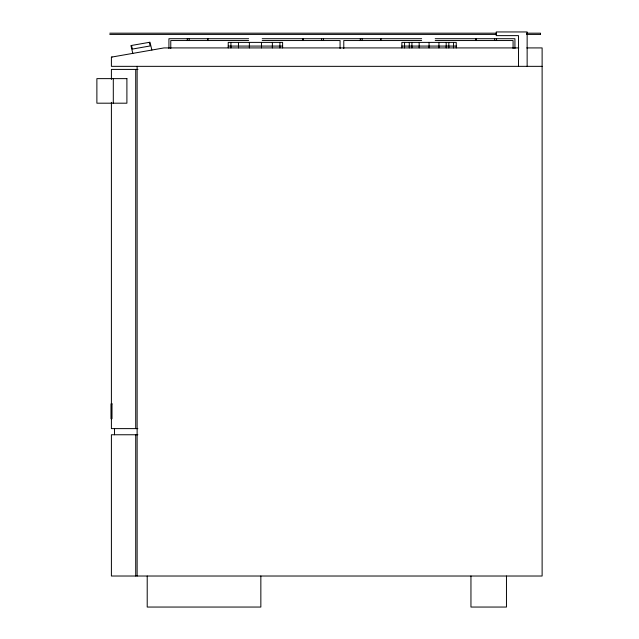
<?xml version="1.0" encoding="UTF-8"?>
<svg xmlns="http://www.w3.org/2000/svg" width="639" height="639" viewBox="0 0 639 639"><rect width="100%" height="100%" fill="white"/><g stroke="black" fill="none" stroke-linecap="round" stroke-linejoin="round"><path stroke-width="0.96" d="M542.12 66.344L111.402 66.344L111.402 57.135L163.975 47.917L518.796 47.917M111.633 57.095L112.097 57.007M109.78 33.18L496.247 33.18M526.672 33.18L540.506 33.18L540.474 34.41M109.78 34.41L496.247 34.41M526.919 34.41L540.506 34.41M248.635 38.707L168.92 38.707L168.92 48.532M262.206 38.707L421.644 38.707M435.207 38.707L514.93 38.707L514.93 48.532M248.635 40.545L170.773 40.545L170.773 48.532M262.206 40.545L340.068 40.545L340.068 48.532M421.644 40.545L343.774 40.545L343.774 48.532M435.207 40.545L513.077 40.545L513.077 48.532M228.227 46.072L282.614 46.072M401.867 46.072L456.246 46.072M526.768 47.917L542.12 47.917L542.12 576.019L111.402 576.019L111.402 434.76L137.856 434.76M137.984 69.411L111.402 69.411L111.402 79.396M137.856 428.617L111.402 428.617L111.402 102.344M151.882 50.034L149.997 42.222L130.923 45.561L132.816 53.38M149.286 42.342L150.165 45.952L132.385 49.067L131.514 45.457M527.143 66.344L527.143 31.95L496.247 31.95L496.247 35.632L518.493 35.632L518.493 66.344M527.111 33.18L527.111 34.41M506.463 576.019L506.463 607.05L470.951 607.05L470.951 576.019M496.551 38.707L496.551 40.545M494.698 38.707L494.698 40.545M476.311 38.707L476.311 40.545M475.807 38.707L475.807 40.545M456.246 47.917L456.246 42.39L401.867 42.39L401.867 47.917M453.554 42.39L453.554 47.917M448.826 42.39L448.826 47.917M446.182 42.39L446.182 47.917M438.945 42.39L438.945 47.917M429.057 42.39L429.057 47.917M419.168 42.39L419.168 47.917M411.931 42.39L411.931 47.917M409.279 42.39L409.279 47.917M404.559 42.39L404.559 47.917M381.044 38.707L381.044 40.545M380.54 38.707L380.54 40.545M362.161 38.707L362.161 40.545M360.308 38.707L360.308 40.545M323.542 38.707L323.542 40.545M321.689 38.707L321.689 40.545M303.309 38.707L303.309 40.545M302.806 38.707L302.806 40.545M282.614 47.917L282.614 42.39L228.227 42.39L228.227 47.917M279.914 42.39L279.914 47.917M272.374 42.39L272.374 47.917M261.471 42.39L261.471 47.917M260.848 576.019L260.848 607.05L147.21 607.05L147.21 576.019M249.37 42.39L249.37 47.917M238.467 42.39L238.467 47.917M230.927 42.39L230.927 47.917M208.034 38.707L208.034 40.545M207.531 38.707L207.531 40.545M189.152 38.707L189.152 40.545M187.299 38.707L187.299 40.545M137.129 66.344L137.129 576.019M135.724 69.411L135.724 428.617M135.724 434.76L135.724 576.019M114.493 428.617L114.493 434.76M113.303 78.629L113.303 103.191M126.897 78.629L96.88 78.629L96.88 103.191L126.897 103.191L126.897 78.629M112.001 403.88L111.058 403.88L111.058 418.721L112.001 418.721L112.001 403.88"/></g></svg>
